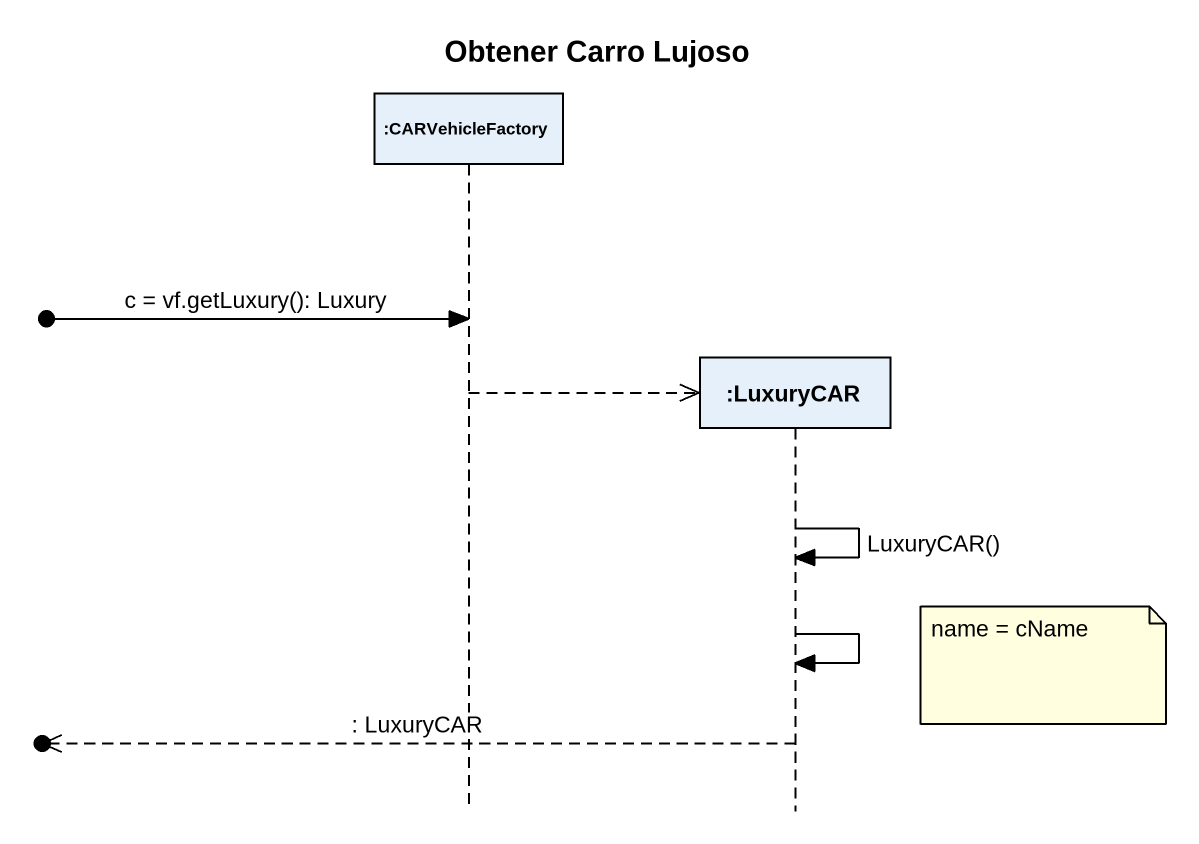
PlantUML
@startuml
title Obtener Carro Lujoso
hide footbox
participant ":CARVehicleFactory" as CARVehicleFactory
participant ":LuxuryCAR" as LuxuryCAR

[o-> CARVehicleFactory : c = vf.getLuxury(): Luxury
CARVehicleFactory -->> LuxuryCAR **
LuxuryCAR -> LuxuryCAR : LuxuryCAR()
LuxuryCAR -> LuxuryCAR
note right of LuxuryCAR : name = cName
[o<<-- LuxuryCAR : : LuxuryCAR
@enduml
